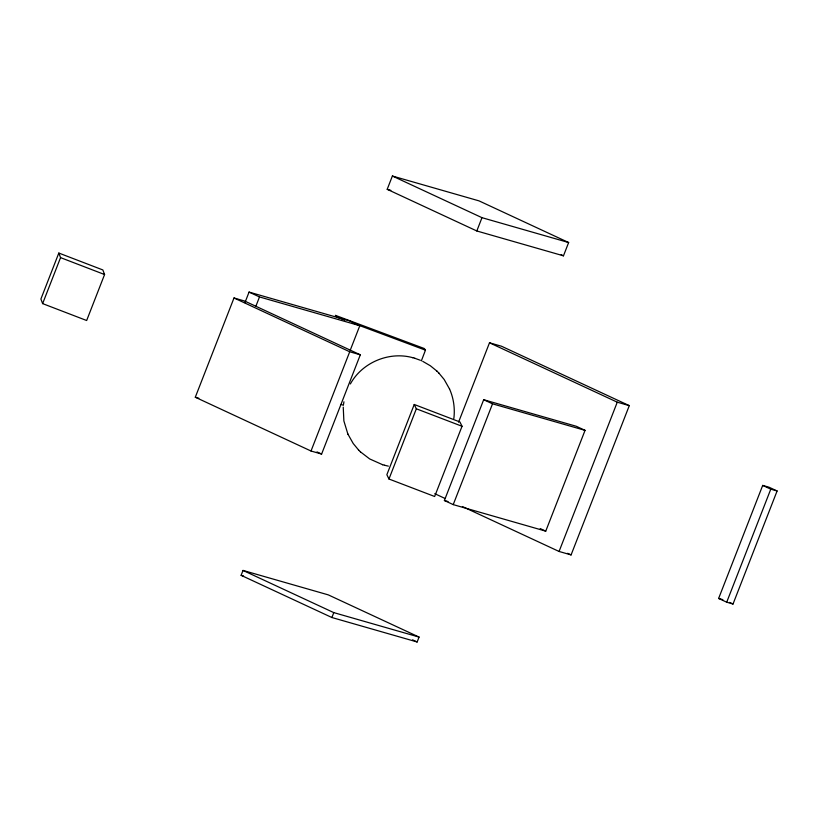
<?xml version="1.0" encoding="UTF-8"?>
<svg xmlns="http://www.w3.org/2000/svg" width="818" height="818" viewBox="0 0 818 818"><rect width="100%" height="100%" fill="white"/><g stroke="black" fill="none" stroke-linecap="round" stroke-linejoin="round"><path stroke-width="1.23" d="M347.885 434.102L343.877 420.933L343.243 407.17M453.847 418.499C455.105 408.468 453.622 398.1 449.481 388.867M343.519 404.47L343.928 401.771M421.362 360.881L425.452 350.165L424.358 348.55L335.37 315.329L336.464 316.944L344.767 320.042M58.824 253.048L40.9 299.03L42.628 303.611L86.657 320.513L104.581 274.531L102.853 269.95L58.824 253.048L60.552 257.629L42.628 303.611M195.297 397.231L233.999 297.977L244.592 301.014L360.309 354.808L321.607 454.062L311.014 451.015L195.297 397.231L198.835 398.243M244.93 302.68L249.061 292.087L349.347 320.85L359.797 325.707L350.165 350.421M255.829 306.351L259.5 296.944L359.797 325.707M387.2 189.316L392.384 176.023L479.041 200.88L568.643 242.537L563.469 255.819L476.802 230.973L387.2 189.316L390.861 190.369M241.116 575.32L243.018 570.432L328.294 594.88L419.061 637.079L417.149 641.977L331.883 617.518L241.116 575.32L243.549 576.025M311.014 451.015L349.715 351.771L360.309 354.808M476.802 230.973L481.986 217.68L568.643 242.537M414.245 404.481L386.863 474.706L388.969 479.011L434.655 496.495L462.037 426.27L459.931 421.965L414.245 404.481L416.342 408.796L462.037 426.27M331.883 617.518L333.795 612.621L419.061 637.079M388.969 479.011L416.342 408.796M458.561 422.17L489.501 342.793L501.516 346.239L629.287 405.636L571.087 554.911L559.072 551.465L462.385 506.526M444.389 500.504L483.683 399.716L576.209 426.25L585.054 430.36L545.749 531.148L453.223 504.614L444.389 500.504L448.039 501.557M453.223 504.614L492.528 403.826L585.054 430.36M559.072 551.465L617.273 402.19L629.287 405.636M718.633 598.439L762.703 485.411L769.022 487.221L777.1 490.974L733.03 604.011L726.711 602.201L718.633 598.439L722.846 599.645M726.711 602.201L770.781 489.164L777.1 490.974M350.37 383.949C362.169 362.405 389.235 351.116 412.845 357.711M388.366 466.137L384.521 465.258M414.726 358.243L420.319 360.257M360.39 451.812L369.685 458.939L382.65 464.726M412.609 357.64L414.879 358.284M382.487 464.685L384.757 465.33M353.079 323.141L425.452 350.165M341.055 404.399L343.427 405.278M60.552 257.629L104.581 274.531M392.384 176.023L481.986 217.68M561.168 254.756L563.469 255.819M489.501 342.793L617.273 402.19M762.703 485.411L770.781 489.164M483.683 399.716L492.528 403.826M249.061 292.087L259.5 296.944M233.999 297.977L349.715 351.771M729.564 602.396L733.03 604.011M540.228 528.581L545.749 531.148M567.631 553.305L571.087 554.911M434.757 493.683L445.115 498.499M316.985 451.904L321.607 454.062M412.558 639.84L417.149 641.977M243.018 570.432L333.795 612.621M422.732 361.341L430.36 365.769L436.976 371.157M438.724 372.896L444.154 379.46L449.573 389.061M347.793 433.908L353.212 443.509L358.642 450.074M436.832 371.024L438.888 373.059M358.478 449.91L360.534 451.955"/></g></svg>
